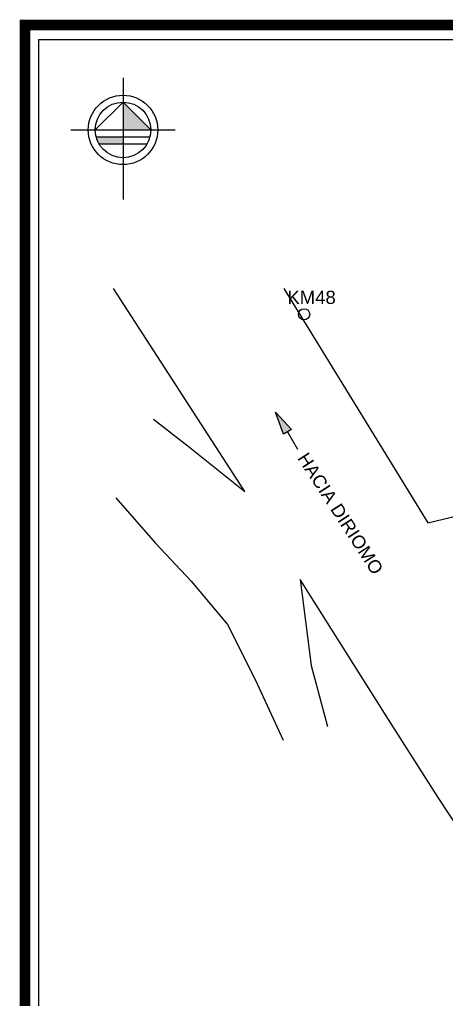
# Model space of a CAD drawing. Header units: metres. Extents: x 604533 to 608048, y 1310709 to 1311860.
# Drawn here: x 604533.4 to 604623.6, y 1311002.9 to 1311210.1 of the extents above; entities that cross this region are included whole.
import ezdxf
from ezdxf.enums import TextEntityAlignment as Align

# ---------------------------------------------------------------- set-up
doc = ezdxf.new("R2010")
doc.units = ezdxf.units.M
doc.header["$LTSCALE"] = 0.0254
doc.header["$MEASUREMENT"] = 0
for name, color, linetype in [('CERCO', 6, 'Continuous'), ('CVL_CUADCON_TX', 2, 'Continuous'), ('FORMATO', 7, 'Continuous'), ('NORTE', 7, 'Continuous'), ('TEXTO 2', 7, 'Continuous')]:
    doc.layers.add(name, color=color, linetype=linetype)
doc.styles.add('PUNTOS PI', font='arial.ttf', dxfattribs={"height": 8e-05})

# ---------------------------------------------------------------- blocks, each defined once
blk = doc.blocks.new('NORTE')
for points in [[(0, 0.4), (0, 0), (0.4, 0)], [(0, -0.1), (-0.387, -0.1, 0.067833), (-0.346, -0.2), (0, -0.2)]]:
    blk.add_hatch(color=256).paths.add_polyline_path(points)
for p, q in [((0, 0.75), (0, -1)), ((0, 0.4), (-0.4, 0)), ((0, 0.4), (0.4, 0)), ((-0.75, 0), (0.75, 0)), ((-0.387, -0.1), (0.387, -0.1)), ((-0.346, -0.2), (0.346, -0.2))]:
    blk.add_line(p, q)
for radius in [0.5, 0.4]:
    blk.add_circle((0, 0), radius)

msp = doc.modelspace()

# ---------------------------------------------------------------- hatches: boundary and pattern name
h = msp.add_hatch(color=256)
h.dxf.hatch_style = 1
h.paths.add_polyline_path([(604587.481, 1311127.14), (604589.2, 1311122.473), (604590.838, 1311123.428)])

# ---------------------------------------------------------------- linework, layer by layer
for p, q in [((604589.2, 1311122.473, 100), (604587.481, 1311127.14, 100)), ((604587.481, 1311127.14, 100), (604590.838, 1311123.428, 100)), ((604590.838, 1311123.428, 100), (604589.2, 1311122.473, 100)), ((604590.019, 1311122.95, 100), (604592.145, 1311119.301, 100))]:
    msp.add_line(p, q)
at = {"const_width": 2.28}
msp.add_lwpolyline([(604534.552, 1311208.98), (604534.552, 1310889.78), (605010.502, 1310889.78), (605010.502, 1311208.98)], close=True, dxfattribs=at)
at = {"layer": 'CERCO', "elevation": 100}
for points in [[(604561.713, 1311125.636), (604569.028, 1311119.92), (604580.989, 1311110.301), (604553.219, 1311153.273)], [(604589.275, 1311153.273), (604619.679, 1311103.733), (604629.387, 1311106.051), (604639.215, 1311108.307), (604658.633, 1311111.797), (604681.641, 1311116.389), (604683.695, 1311116.679), (604702.195, 1311120.357), (604710.338, 1311122.091), (604724.78, 1311125.26), (604740.135, 1311128.98)], [(604553.71, 1311108.989), (604562.054, 1311099.445), (604569.696, 1311091.338), (604577.341, 1311082.214), (604583.218, 1311070.544), (604589.084, 1311057.738)], [(604648.683, 1311004.937), (604648.683, 1311004.937), (604621.822, 1311045.648), (604611.392, 1311062.113), (604592.688, 1311091.758)], [(604592.688, 1311091.758), (604595.022, 1311073.564), (604598.436, 1311060.668)]]:
    msp.add_lwpolyline(points, dxfattribs=at)
at = {"layer": 'CVL_CUADCON_TX'}
msp.add_circle((604593.531, 1311147.812, 100), 1.181, dxfattribs=at)
at = {"layer": 'FORMATO', "color": 8}
for q in [(604537.402, 1310892.729), (605007.652, 1311205.933)]:
    msp.add_line((604537.402, 1311205.933), q, dxfattribs=at)

# ---------------------------------------------------------------- block references
at = {"layer": 'NORTE', "xscale": 14.68799999993319, "yscale": 14.68799999993319, "zscale": 14.68799999993319}
msp.add_blockref('NORTE', (604555.261, 1311186.794), dxfattribs=at)

# ---------------------------------------------------------------- texts
at = {"layer": 'CVL_CUADCON_TX', "color": 2, "linetype": 'Continuous', "style": 'PUNTOS PI'}
msp.add_text('KM48', height=2.8, dxfattribs=at).set_placement((604595.109, 1311151.386, 100), align=Align.MIDDLE)
at = {"layer": 'TEXTO 2', "style": 'PUNTOS PI'}
msp.add_text('HACIA DIRIOMO', height=2.75, rotation=302.87244, dxfattribs=at).set_placement((604592.008, 1311117.378, 100))

doc.saveas('drawing.dxf')
